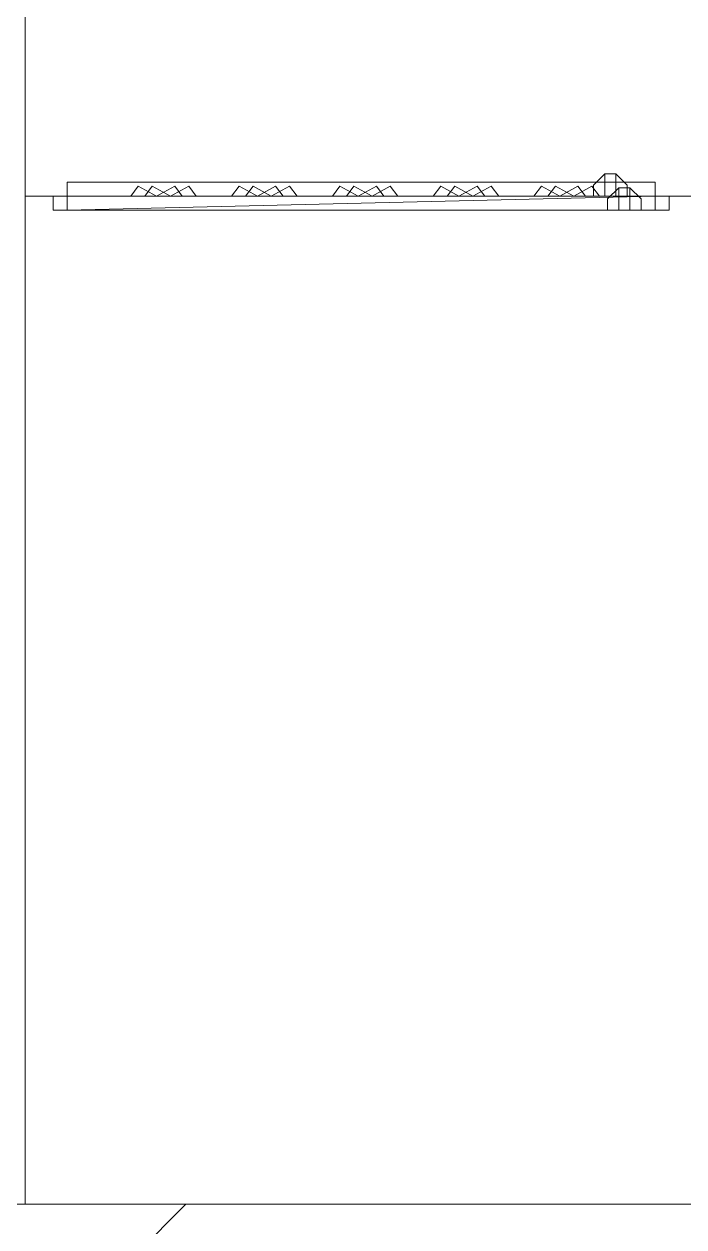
# Model space of a CAD drawing. Header units: inches. Extents: x 1913 to 24953, y -2945 to 1064.
# Drawn here: x 22797.7 to 22809.49, y -49.36 to -27.88 of the extents above; entities that cross this region are included whole.
import ezdxf

# ---------------------------------------------------------------- set-up
doc = ezdxf.new("R2010")
doc.units = ezdxf.units.IN
doc.header["$MEASUREMENT"] = 0
for name, color, linetype, lineweight in [('A-WALL', 113, 'Continuous', 13), ('A-WALL-PATT', 111, 'Continuous', 50), ('G-IMPT', 8, 'Continuous', 9), ('Q-SPCQ', 91, 'Continuous', 9)]:
    doc.layers.add(name, color=color, linetype=linetype, lineweight=lineweight)

# ---------------------------------------------------------------- blocks, each defined once
blk = doc.blocks.new('Locker_Block_-_small_296 - 12ZLKR06_dwg-421959-FloorPlan')
at = {"layer": 'G-IMPT'}
for p, q in [((0, 36), (18, 36)), ((0, 36), (0, 24)), ((18, 36), (0, 36)), ((0, 36), (0, 24)), ((0, 24), (0, 36)), ((0, 36), (0, 36)), ((0, 36), (0, 24)), ((18, 36), (0, 36)), ((18, 36), (0, 36)), ((0, 36), (0, 36)), ((18, 36), (18, 24)), ((18, 36), (18, 24)), ((18, 36), (18, 36)), ((18, 36), (18, 36)), ((18, 36), (18, 35.5)), ((18, 36), (18, 35.5)), ((17.75, 35.5), (18, 35.5)), ((17.75, 35.5), (17.75, 24.5)), ((17.75, 24.5), (17.75, 35.5)), ((17.75, 35.5), (18, 35.5)), ((17.75, 35.25), (17.75, 35.5)), ((17.75, 35.5), (17.75, 24.5)), ((17.75, 35.5), (17.75, 35.25)), ((17.75, 35.5), (17.75, 35.25)), ((17.75, 35.25), (17.75, 35.5)), ((17.75, 35.25), (17.75, 35.5)), ((17.75, 35.5), (17.75, 35.25)), ((17.75, 35.5), (17.75, 35.25)), ((17.75, 35.5), (17.75, 35.25)), ((17.75, 35.25), (17.75, 35.5)), ((17.75, 35.25), (17.75, 35.5)), ((17.75, 35.25), (17.75, 35.5)), ((17.75, 35.5), (17.75, 35.25)), ((17.75, 35.5), (17.75, 35.25)), ((17.75, 35.25), (17.75, 35.5)), ((17.75, 35.5), (17.75, 24.5)), ((17.75, 35.5), (17.75, 24.5)), ((17.75, 35.5), (17.75, 24.5)), ((17.75, 35.5), (17.75, 35.25)), ((17.75, 35.5), (17.75, 35.25)), ((17.75, 35.5), (17.75, 24.5)), ((17.75, 24.5), (17.75, 35.5)), ((17.75, 35.5), (17.75, 24.5)), ((17.75, 24.5), (17.75, 35.5)), ((17.75, 24.5), (17.75, 35.5)), ((17.75, 24.5), (17.75, 35.5)), ((17.75, 35.5), (17.75, 35.25)), ((17.75, 35.5), (17.75, 35.25)), ((17.75, 35.5), (17.75, 24.5)), ((17.75, 35.5), (17.75, 24.5)), ((17.75, 35.25), (17.75, 35.5)), ((17.75, 35.5), (17.75, 35.5)), ((17.75, 35.5), (17.75, 35.25)), ((17.75, 35.5), (17.75, 35.25)), ((17.75, 35.5), (17.75, 35.5)), ((17.75, 35.5), (17.75, 35.25)), ((17.75, 35.25), (17.75, 35.5)), ((17.75, 35.5), (17.75, 35.5)), ((17.75, 35.5), (17.75, 35.25)), ((17.75, 35.25), (17.75, 35.5)), ((17.75, 35.25), (17.75, 35.5)), ((17.75, 35.5), (17.75, 35.5)), ((17.75, 35.25), (17.75, 35.5)), ((17.75, 35.25), (17.75, 35.5)), ((17.75, 35.5), (17.75, 35.5)), ((17.75, 35.5), (17.75, 35.5)), ((17.75, 35.5), (17.75, 35.25)), ((17.75, 35.25), (17.75, 35.5)), ((17.75, 35.5), (18, 35.5)), ((17.75, 35.5), (17.75, 35.5)), ((17.75, 35.5), (17.75, 35.5)), ((17.75, 35.5), (18, 35.5)), ((17.75, 35.5), (18, 35.5)), ((17.75, 35.5), (17.75, 35.5)), ((18, 35.5), (17.75, 35.5)), ((17.75, 35.5), (17.75, 35.5)), ((17.75, 35.5), (18, 35.5)), ((17.75, 35.5), (18, 35.5)), ((17.75, 35.5), (18, 35.5)), ((17.75, 35.5), (17.75, 35.5)), ((17.75, 35.5), (18, 35.5)), ((17.75, 35.5), (17.75, 35.5)), ((18, 35.5), (17.75, 35.5)), ((18, 35.5), (17.75, 35.5)), ((18, 35.5), (18, 24.5)), ((18, 35.5), (18, 24.5)), ((18, 35.5), (18, 35.5)), ((18, 35.5), (18, 35.5)), ((18, 35.5), (18, 35.5)), ((18, 35.5), (18, 35.5)), ((18, 35.5), (18, 35.5)), ((18, 35.5), (18, 35.5)), ((18, 35.5), (18, 35.5)), ((18, 35.5), (18, 24.5)), ((18, 35.5), (18, 24.5)), ((18, 35.5), (18, 35.5)), ((18, 35.5), (18, 24.5)), ((18, 35.5), (18, 24.5)), ((18, 35.5), (18, 35.5)), ((17.75, 24.75), (17.75, 35.25)), ((18, 35.25), (17.75, 35.25)), ((17.75, 24.75), (17.75, 35.25)), ((18, 35.25), (17.75, 35.25)), ((17.75, 24.75), (17.75, 35.25)), ((17.75, 35.25), (18, 35.25)), ((17.75, 35.25), (17.75, 24.75)), ((17.75, 35.25), (18, 35.25)), ((17.75, 24.75), (17.75, 35.25)), ((18, 35.25), (17.75, 35.25)), ((17.75, 24.75), (17.75, 35.25)), ((17.75, 35.25), (18, 35.25)), ((17.75, 35.25), (17.75, 24.75)), ((17.75, 35.25), (18, 35.25)), ((17.75, 35.25), (17.75, 24.75)), ((17.75, 35.25), (18, 35.25)), ((18, 35.25), (17.75, 35.25)), ((17.75, 24.75), (17.75, 35.25)), ((17.75, 24.75), (17.75, 35.25)), ((17.75, 35.25), (18, 35.25)), ((18, 35.25), (17.75, 35.25)), ((17.75, 35.25), (17.75, 24.75)), ((17.75, 35.25), (17.75, 24.75)), ((17.75, 35.25), (18, 35.25)), ((17.75, 24.75), (17.75, 35.25)), ((17.75, 35.25), (18, 35.25)), ((17.75, 35.25), (17.75, 24.75)), ((17.75, 35.25), (18, 24.75)), ((17.75, 35.25), (18, 24.75)), ((17.75, 35.25), (18, 35.25)), ((17.75, 24.75), (17.75, 35.25)), ((17.75, 24.75), (17.75, 35.25)), ((17.75, 24.75), (17.75, 35.25)), ((17.75, 24.75), (17.75, 35.25)), ((17.75, 24.75), (17.75, 35.25)), ((17.75, 24.75), (17.75, 35.25)), ((17.75, 24.75), (17.75, 35.25)), ((17.75, 35.25), (17.75, 24.75)), ((17.75, 35.25), (17.75, 24.75)), ((17.75, 24.75), (17.75, 35.25)), ((17.75, 35.25), (17.75, 24.75)), ((17.75, 35.25), (17.75, 24.75)), ((17.75, 24.75), (17.75, 35.25)), ((17.75, 24.75), (17.75, 35.25)), ((17.75, 35.25), (17.75, 24.75)), ((17.75, 35.25), (17.75, 35.25)), ((17.75, 35.25), (17.75, 35.25)), ((17.75, 35.25), (17.75, 35.25)), ((17.75, 35.25), (17.75, 35.25)), ((17.75, 35.25), (17.75, 35.25)), ((17.75, 35.25), (17.75, 35.25)), ((18, 35.25), (17.75, 35.25)), ((18, 35.25), (17.75, 35.25)), ((17.75, 35.25), (17.75, 35.25)), ((18, 35.25), (17.75, 35.25)), ((17.75, 35.25), (17.75, 35.25)), ((17.75, 35.25), (18, 35.25)), ((18, 35.25), (17.75, 35.25)), ((17.75, 35.25), (17.75, 35.25)), ((17.75, 35.25), (18, 35.25)), ((18, 35.25), (17.75, 35.25)), ((18, 35.25), (17.75, 35.25)), ((17.75, 35.25), (17.75, 35.25)), ((18, 35.25), (17.75, 35.25)), ((17.75, 35.25), (17.75, 35.25)), ((17.75, 35.25), (18, 35.25)), ((18, 35.25), (17.75, 35.25)), ((18, 35.25), (17.75, 35.25)), ((17.75, 35.25), (17.75, 35.25)), ((18.25, 35.25), (18, 35.25)), ((18, 35.25), (18, 24.75)), ((18, 24.75), (18, 35.25)), ((18, 24.75), (18, 35.25)), ((18, 24.75), (18, 35.25)), ((18, 24.75), (18, 35.25)), ((18, 24.75), (18, 35.25)), ((18, 24.75), (18, 35.25)), ((18, 24.75), (18, 35.25)), ((18, 24.75), (18, 35.25)), ((18, 35.25), (18, 24.75)), ((18, 24.75), (18, 35.25)), ((18, 35.25), (18, 24.75)), ((18, 24.75), (18, 35.25)), ((18, 24.75), (18, 35.25)), ((18, 24.75), (18, 35.25)), ((18, 35.25), (18, 35.25)), ((18, 35.25), (18, 35.25)), ((18, 35.25), (18, 35.25)), ((18, 35.25), (18, 35.25)), ((18, 35.25), (18, 35.25)), ((18, 35.25), (18, 35.25)), ((18, 35.25), (18, 24.75)), ((18, 35.25), (18, 35.25)), ((18, 24.75), (18, 35.25)), ((18, 24.75), (18, 35.25)), ((18, 24.75), (18, 35.25)), ((18, 35.25), (18, 35.25)), ((18, 35.25), (18, 24.75)), ((18, 35.25), (18, 35.25)), ((18, 24.75), (18, 35.25)), ((18, 24.75), (18, 35.25)), ((18, 24.75), (18, 35.25)), ((18, 35.25), (18, 35.25)), ((18, 24.75), (18, 35.25)), ((18, 24.75), (18, 35.25)), ((18, 35.25), (18, 35.25)), ((18, 24.75), (18, 35.25)), ((18, 24.75), (18, 35.25)), ((18, 35.25), (18, 35.25)), ((18.25, 24.75), (18.25, 35.25)), ((18, 33.656), (18, 34.116)), ((18, 33.656), (18, 34.116)), ((18, 34.116), (18.181, 33.982)), ((18, 34.116), (18.181, 33.982)), ((18, 33.656), (18, 34.116)), ((18.181, 33.982), (18, 34.116)), ((18, 34.116), (18.181, 33.982)), ((18, 34.116), (18, 33.656)), ((18.181, 33.982), (18, 34.116)), ((18.181, 33.982), (18, 34.116)), ((18, 33.656), (18, 34.116)), ((18, 34.116), (18, 33.656)), ((18, 33.656), (18, 34.116)), ((18.181, 33.982), (18, 34.116)), ((18, 34.116), (18.181, 33.982)), ((18, 34.116), (18, 33.656)), ((18.181, 33.982), (18, 34.116)), ((18.181, 33.982), (18, 34.116)), ((18, 34.116), (18, 34.116)), ((18, 34.116), (18.181, 33.982)), ((18, 34.116), (18, 34.116)), ((18.181, 33.982), (18, 34.116)), ((18, 34.116), (18.181, 33.982)), ((18, 34.116), (18, 34.116)), ((18.181, 33.982), (18, 34.116)), ((18.181, 33.982), (18, 34.116)), ((18.181, 33.982), (18, 34.116)), ((18, 34.116), (18, 34.116)), ((18, 33.656), (18.181, 33.982)), ((18, 33.656), (18.181, 33.982)), ((18, 33.656), (18.181, 33.982)), ((18.181, 33.982), (18, 33.656)), ((18.181, 33.982), (18, 33.656)), ((18.181, 33.982), (18, 33.656)), ((18, 33.656), (18.181, 33.982)), ((18.181, 33.982), (18, 33.656)), ((18.181, 33.982), (18.181, 33.982)), ((18.181, 33.982), (18.181, 33.982)), ((18.181, 33.982), (18.181, 33.982)), ((18.181, 33.982), (18.181, 33.982)), ((18.181, 33.982), (18.181, 33.982)), ((18.181, 33.982), (18.181, 33.982)), ((18.181, 33.982), (18.181, 33.982)), ((18.181, 33.982), (18.181, 33.982)), ((18, 33.407), (18, 33.866)), ((18, 33.866), (18.181, 33.732)), ((18, 33.866), (18.181, 33.732)), ((18, 33.866), (18, 33.407)), ((18, 33.407), (18, 33.866)), ((18.181, 33.732), (18, 33.866)), ((18, 33.866), (18.181, 33.732)), ((18, 33.866), (18, 33.407)), ((18.181, 33.732), (18, 33.866)), ((18.181, 33.732), (18, 33.866)), ((18, 33.866), (18, 33.866)), ((18, 33.866), (18.181, 33.732)), ((18, 33.866), (18, 33.866)), ((18.181, 33.732), (18, 33.866)), ((18, 33.407), (18.181, 33.732)), ((18.181, 33.732), (18, 33.407)), ((18, 33.407), (18.181, 33.732)), ((18.181, 33.732), (18, 33.407)), ((18.181, 33.732), (18.181, 33.732)), ((18.181, 33.732), (18.181, 33.732)), ((18.181, 33.732), (18.181, 33.732)), ((18.181, 33.732), (18.181, 33.732)), ((18, 33.196), (18, 33.656)), ((18, 33.196), (18, 33.656)), ((18, 33.656), (18, 33.196)), ((18, 33.196), (18, 33.656)), ((18, 33.656), (18, 33.196)), ((18, 33.656), (18, 33.196)), ((18, 33.656), (18, 33.196)), ((18, 33.656), (18, 33.196)), ((18.181, 33.331), (18, 33.656)), ((18.181, 33.331), (18, 33.656)), ((18, 33.656), (18.181, 33.331)), ((18, 33.656), (18.181, 33.331)), ((18, 33.656), (18.181, 33.331)), ((18, 33.656), (18.181, 33.331)), ((18, 33.656), (18.181, 33.331)), ((18, 33.656), (18.181, 33.331)), ((18, 33.656), (18, 33.656)), ((18, 33.656), (18, 33.656)), ((18, 33.656), (18, 33.656)), ((18, 33.656), (18, 33.656)), ((18, 33.407), (18, 32.946)), ((18, 32.946), (18, 33.407)), ((18, 33.407), (18, 32.946)), ((18, 32.946), (18, 33.407)), ((18, 33.407), (18.181, 33.082)), ((18.181, 33.082), (18, 33.407)), ((18, 33.407), (18.181, 33.082)), ((18, 33.407), (18.181, 33.082)), ((18, 33.407), (18, 33.407)), ((18, 33.407), (18, 33.407)), ((18, 33.196), (18.181, 33.331)), ((18, 33.196), (18.181, 33.331)), ((18, 33.196), (18.181, 33.331)), ((18.181, 33.331), (18, 33.196)), ((18, 33.196), (18.181, 33.331)), ((18.181, 33.331), (18, 33.196)), ((18, 33.196), (18.181, 33.331)), ((18.181, 33.331), (18, 33.196)), ((18.181, 33.331), (18, 33.196)), ((18.181, 33.331), (18, 33.196)), ((18, 33.196), (18.181, 33.331)), ((18.181, 33.331), (18, 33.196)), ((18, 33.196), (18.181, 33.331)), ((18.181, 33.331), (18, 33.196)), ((18.181, 33.331), (18, 33.196)), ((18.181, 33.331), (18, 33.196)), ((18.181, 33.331), (18.181, 33.331)), ((18.181, 33.331), (18.181, 33.331)), ((18.181, 33.331), (18.181, 33.331)), ((18.181, 33.331), (18.181, 33.331)), ((18.181, 33.331), (18.181, 33.331)), ((18.181, 33.331), (18.181, 33.331)), ((18.181, 33.331), (18.181, 33.331)), ((18.181, 33.331), (18.181, 33.331)), ((18, 33.196), (18, 33.196)), ((18, 33.196), (18, 33.196)), ((18, 33.196), (18, 33.196)), ((18, 33.196), (18, 33.196)), ((18, 32.946), (18.181, 33.082)), ((18.181, 33.082), (18, 32.946)), ((18, 32.946), (18.181, 33.082)), ((18, 32.946), (18.181, 33.082)), ((18, 32.946), (18.181, 33.082)), ((18.181, 33.082), (18, 32.946)), ((18.181, 33.082), (18, 32.946)), ((18.181, 33.082), (18, 32.946)), ((18.181, 33.082), (18.181, 33.082)), ((18.181, 33.082), (18.181, 33.082)), ((18.181, 33.082), (18.181, 33.082)), ((18.181, 33.082), (18.181, 33.082)), ((18, 32.946), (18, 32.946)), ((18, 32.946), (18, 32.946)), ((18, 31.856), (18, 32.316)), ((18, 31.856), (18, 32.316)), ((18, 32.316), (18.181, 32.182)), ((18, 32.316), (18.181, 32.182)), ((18, 32.316), (18.181, 32.182)), ((18, 32.316), (18, 31.856)), ((18.181, 32.182), (18, 32.316)), ((18, 32.316), (18, 31.856)), ((18, 32.316), (18.181, 32.182)), ((18, 32.316), (18, 31.856)), ((18, 32.316), (18.181, 32.182)), ((18, 32.316), (18, 31.856)), ((18, 32.316), (18.181, 32.182)), ((18, 32.316), (18, 31.856)), ((18.181, 32.182), (18, 32.316)), ((18, 32.316), (18, 31.856)), ((18, 32.316), (18.181, 32.182)), ((18, 32.316), (18, 32.316)), ((18.181, 32.182), (18, 32.316)), ((18, 32.316), (18.181, 32.182)), ((18, 32.316), (18, 32.316)), ((18.181, 32.182), (18, 32.316)), ((18, 32.316), (18.181, 32.182)), ((18, 32.316), (18, 32.316)), ((18.181, 32.182), (18, 32.316)), ((18.181, 32.182), (18, 32.316)), ((18.181, 32.182), (18, 32.316)), ((18, 32.316), (18, 32.316)), ((18, 31.856), (18.181, 32.182)), ((18, 31.856), (18.181, 32.182)), ((18.181, 32.182), (18, 31.856)), ((18.181, 32.182), (18, 31.856)), ((18.181, 32.182), (18, 31.856)), ((18.181, 32.182), (18, 31.856)), ((18.181, 32.182), (18, 31.856)), ((18.181, 32.182), (18, 31.856)), ((18, 32.066), (18, 31.607)), ((18, 32.066), (18.181, 31.932)), ((18, 31.607), (18, 32.066)), ((18.181, 31.932), (18, 32.066)), ((18, 32.066), (18.181, 31.932)), ((18, 32.066), (18, 31.607)), ((18.181, 31.932), (18, 32.066)), ((18, 32.066), (18, 31.607)), ((18, 32.066), (18, 32.066)), ((18, 32.066), (18.181, 31.932)), ((18, 32.066), (18.181, 31.932)), ((18, 32.066), (18, 32.066)), ((18, 32.066), (18.181, 31.932)), ((18, 32.066), (18.181, 31.932)), ((18.181, 32.182), (18.181, 32.182)), ((18.181, 32.182), (18.181, 32.182)), ((18.181, 32.182), (18.181, 32.182)), ((18.181, 32.182), (18.181, 32.182)), ((18.181, 32.182), (18.181, 32.182)), ((18.181, 32.182), (18.181, 32.182)), ((18.181, 32.182), (18.181, 32.182)), ((18.181, 32.182), (18.181, 32.182)), ((18, 31.607), (18.181, 31.932)), ((18, 31.607), (18.181, 31.932)), ((18.181, 31.932), (18, 31.607)), ((18.181, 31.932), (18, 31.607)), ((18, 31.396), (18, 31.856)), ((18, 31.396), (18, 31.856)), ((18, 31.396), (18, 31.856)), ((18, 31.856), (18, 31.396)), ((18, 31.396), (18, 31.856)), ((18, 31.396), (18, 31.856)), ((18, 31.396), (18, 31.856)), ((18, 31.856), (18, 31.396)), ((18.181, 31.531), (18, 31.856)), ((18, 31.856), (18.181, 31.531)), ((18, 31.856), (18.181, 31.531)), ((18.181, 31.531), (18, 31.856)), ((18, 31.856), (18.181, 31.531)), ((18.181, 31.531), (18, 31.856)), ((18.181, 31.531), (18, 31.856)), ((18, 31.856), (18.181, 31.531)), ((18, 31.856), (18, 31.856)), ((18, 31.856), (18, 31.856)), ((18, 31.856), (18, 31.856)), ((18, 31.856), (18, 31.856)), ((18.181, 31.932), (18.181, 31.932)), ((18.181, 31.932), (18.181, 31.932)), ((18.181, 31.932), (18.181, 31.932)), ((18.181, 31.932), (18.181, 31.932)), ((18, 31.607), (18, 31.146)), ((18, 31.607), (18, 31.146)), ((18, 31.146), (18, 31.607)), ((18, 31.146), (18, 31.607)), ((18, 31.607), (18.181, 31.282)), ((18, 31.607), (18.181, 31.282)), ((18.181, 31.282), (18, 31.607)), ((18.181, 31.282), (18, 31.607)), ((18, 31.607), (18, 31.607)), ((18, 31.607), (18, 31.607)), ((18, 31.396), (18.181, 31.531)), ((18, 31.396), (18.181, 31.531)), ((18, 31.396), (18.181, 31.531)), ((18.181, 31.531), (18, 31.396)), ((18, 31.396), (18.181, 31.531)), ((18, 31.396), (18.181, 31.531)), ((18, 31.396), (18.181, 31.531)), ((18.181, 31.531), (18, 31.396)), ((18, 31.396), (18.181, 31.531)), ((18.181, 31.531), (18, 31.396)), ((18.181, 31.531), (18, 31.396)), ((18.181, 31.531), (18, 31.396)), ((18, 31.396), (18.181, 31.531)), ((18.181, 31.531), (18, 31.396)), ((18.181, 31.531), (18, 31.396)), ((18.181, 31.531), (18, 31.396)), ((18, 31.396), (18, 31.396)), ((18, 31.396), (18, 31.396)), ((18, 31.396), (18, 31.396)), ((18, 31.396), (18, 31.396)), ((18.181, 31.531), (18.181, 31.531)), ((18.181, 31.531), (18.181, 31.531)), ((18.181, 31.531), (18.181, 31.531)), ((18.181, 31.531), (18.181, 31.531)), ((18.181, 31.531), (18.181, 31.531)), ((18.181, 31.531), (18.181, 31.531)), ((18.181, 31.531), (18.181, 31.531)), ((18.181, 31.531), (18.181, 31.531)), ((18, 31.146), (18.181, 31.282)), ((18, 31.146), (18.181, 31.282)), ((18, 31.146), (18.181, 31.282)), ((18, 31.146), (18.181, 31.282)), ((18.181, 31.282), (18, 31.146)), ((18.181, 31.282), (18, 31.146)), ((18.181, 31.282), (18, 31.146)), ((18.181, 31.282), (18, 31.146)), ((18, 31.146), (18, 31.146)), ((18, 31.146), (18, 31.146)), ((18.181, 31.282), (18.181, 31.282)), ((18.181, 31.282), (18.181, 31.282)), ((18.181, 31.282), (18.181, 31.282)), ((18.181, 31.282), (18.181, 31.282)), ((18, 30.056), (18, 30.516)), ((18, 30.056), (18, 30.516)), ((18, 30.516), (18.181, 30.382)), ((18, 30.516), (18.181, 30.382)), ((18, 30.056), (18, 30.516)), ((18, 30.516), (18.181, 30.382)), ((18, 30.056), (18, 30.516)), ((18.181, 30.382), (18, 30.516)), ((18, 30.056), (18, 30.516)), ((18, 30.056), (18, 30.516)), ((18, 30.516), (18.181, 30.382)), ((18.181, 30.382), (18, 30.516)), ((18, 30.056), (18, 30.516)), ((18, 30.516), (18.181, 30.382)), ((18, 30.516), (18, 30.056)), ((18.181, 30.382), (18, 30.516)), ((18.181, 30.382), (18, 30.516)), ((18.181, 30.382), (18, 30.516)), ((18, 30.516), (18, 30.516)), ((18.181, 30.382), (18, 30.516)), ((18.181, 30.382), (18, 30.516)), ((18, 30.516), (18, 30.516)), ((18, 30.516), (18.181, 30.382)), ((18, 30.516), (18, 30.516)), ((18.181, 30.382), (18, 30.516)), ((18.181, 30.382), (18, 30.516)), ((18.181, 30.382), (18, 30.516)), ((18, 30.516), (18, 30.516)), ((18, 30.056), (18.181, 30.382)), ((18, 30.056), (18.181, 30.382)), ((18, 30.056), (18.181, 30.382)), ((18, 30.056), (18.181, 30.382)), ((18, 30.056), (18.181, 30.382)), ((18, 30.056), (18.181, 30.382)), ((18, 30.056), (18.181, 30.382)), ((18.181, 30.382), (18, 30.056)), ((18.181, 30.382), (18.181, 30.382)), ((18.181, 30.382), (18.181, 30.382)), ((18.181, 30.382), (18.181, 30.382)), ((18.181, 30.382), (18.181, 30.382)), ((18.181, 30.382), (18.181, 30.382)), ((18.181, 30.382), (18.181, 30.382)), ((18.181, 30.382), (18.181, 30.382)), ((18.181, 30.382), (18.181, 30.382)), ((18, 29.807), (18, 30.266)), ((18, 29.807), (18, 30.266)), ((18, 30.266), (18.181, 30.132)), ((18, 30.266), (18.181, 30.132)), ((18, 30.266), (18.181, 30.132)), ((18, 30.266), (18, 29.807)), ((18, 29.807), (18, 30.266)), ((18, 30.266), (18.181, 30.132)), ((18, 30.266), (18.181, 30.132)), ((18, 30.266), (18, 30.266)), ((18.181, 30.132), (18, 30.266)), ((18.181, 30.132), (18, 30.266)), ((18.181, 30.132), (18, 30.266)), ((18, 30.266), (18, 30.266)), ((18, 29.807), (18.181, 30.132)), ((18, 29.807), (18.181, 30.132)), ((18, 29.807), (18.181, 30.132)), ((18.181, 30.132), (18, 29.807)), ((18.181, 30.132), (18.181, 30.132)), ((18.181, 30.132), (18.181, 30.132)), ((18.181, 30.132), (18.181, 30.132)), ((18.181, 30.132), (18.181, 30.132)), ((18, 29.596), (18, 30.056)), ((18, 29.596), (18, 30.056)), ((18, 30.056), (18, 29.596)), ((18, 29.596), (18, 30.056)), ((18, 29.596), (18, 30.056)), ((18, 29.596), (18, 30.056)), ((18, 30.056), (18, 29.596)), ((18, 29.596), (18, 30.056)), ((18.181, 29.731), (18, 30.056)), ((18, 30.056), (18.181, 29.731)), ((18, 30.056), (18.181, 29.731)), ((18.181, 29.731), (18, 30.056)), ((18.181, 29.731), (18, 30.056)), ((18.181, 29.731), (18, 30.056)), ((18, 30.056), (18.181, 29.731)), ((18.181, 29.731), (18, 30.056)), ((18, 30.056), (18, 30.056)), ((18, 30.056), (18, 30.056)), ((18, 30.056), (18, 30.056)), ((18, 30.056), (18, 30.056)), ((18, 29.807), (18, 29.346)), ((18, 29.346), (18, 29.807)), ((18, 29.346), (18, 29.807)), ((18, 29.346), (18, 29.807)), ((18, 29.807), (18.181, 29.482)), ((18.181, 29.482), (18, 29.807)), ((18.181, 29.482), (18, 29.807)), ((18.181, 29.482), (18, 29.807)), ((18, 29.807), (18, 29.807)), ((18, 29.807), (18, 29.807)), ((18, 29.596), (18.181, 29.731)), ((18, 29.596), (18.181, 29.731)), ((18.181, 29.731), (18, 29.596)), ((18, 29.596), (18.181, 29.731)), ((18, 29.596), (18.181, 29.731)), ((18, 29.596), (18.181, 29.731)), ((18.181, 29.731), (18, 29.596)), ((18, 29.596), (18.181, 29.731)), ((18, 29.596), (18.181, 29.731)), ((18.181, 29.731), (18, 29.596)), ((18, 29.596), (18.181, 29.731)), ((18, 29.596), (18.181, 29.731)), ((18, 29.596), (18.181, 29.731)), ((18.181, 29.731), (18, 29.596)), ((18, 29.596), (18.181, 29.731)), ((18.181, 29.731), (18, 29.596)), ((18.181, 29.731), (18.181, 29.731)), ((18.181, 29.731), (18.181, 29.731)), ((18.181, 29.731), (18.181, 29.731)), ((18.181, 29.731), (18.181, 29.731)), ((18.181, 29.731), (18.181, 29.731)), ((18.181, 29.731), (18.181, 29.731)), ((18.181, 29.731), (18.181, 29.731)), ((18.181, 29.731), (18.181, 29.731)), ((18, 29.596), (18, 29.596)), ((18, 29.596), (18, 29.596)), ((18, 29.596), (18, 29.596)), ((18, 29.596), (18, 29.596)), ((18.181, 29.482), (18, 29.346)), ((18, 29.346), (18.181, 29.482)), ((18.181, 29.482), (18, 29.346)), ((18, 29.346), (18.181, 29.482)), ((18.181, 29.482), (18, 29.346)), ((18.181, 29.482), (18, 29.346)), ((18, 29.346), (18.181, 29.482)), ((18, 29.346), (18.181, 29.482)), ((18.181, 29.482), (18.181, 29.482)), ((18.181, 29.482), (18.181, 29.482)), ((18.181, 29.482), (18.181, 29.482)), ((18.181, 29.482), (18.181, 29.482)), ((18, 29.346), (18, 29.346)), ((18, 29.346), (18, 29.346)), ((18, 28.256), (18, 28.716)), ((18, 28.256), (18, 28.716)), ((18, 28.716), (18.181, 28.582)), ((18, 28.716), (18.181, 28.582)), ((18, 28.716), (18, 28.256)), ((18, 28.716), (18.181, 28.582)), ((18, 28.256), (18, 28.716)), ((18, 28.716), (18.181, 28.582)), ((18, 28.716), (18, 28.256)), ((18, 28.716), (18.181, 28.582)), ((18, 28.256), (18, 28.716)), ((18, 28.716), (18.181, 28.582)), ((18, 28.716), (18.181, 28.582)), ((18, 28.716), (18, 28.256)), ((18, 28.256), (18, 28.716)), ((18, 28.716), (18.181, 28.582)), ((18, 28.716), (18.181, 28.582)), ((18, 28.716), (18, 28.716)), ((18.181, 28.582), (18, 28.716)), ((18.181, 28.582), (18, 28.716)), ((18.181, 28.582), (18, 28.716)), ((18, 28.716), (18, 28.716)), ((18, 28.716), (18.181, 28.582)), ((18, 28.716), (18, 28.716)), ((18, 28.716), (18.181, 28.582)), ((18.181, 28.582), (18, 28.716)), ((18.181, 28.582), (18, 28.716)), ((18, 28.716), (18, 28.716)), ((18, 28.256), (18.181, 28.582)), ((18, 28.256), (18.181, 28.582)), ((18, 28.256), (18.181, 28.582)), ((18, 28.256), (18.181, 28.582)), ((18, 28.256), (18.181, 28.582)), ((18, 28.256), (18.181, 28.582)), ((18, 28.256), (18.181, 28.582)), ((18.181, 28.582), (18, 28.256)), ((18.181, 28.582), (18.181, 28.582)), ((18.181, 28.582), (18.181, 28.582)), ((18.181, 28.582), (18.181, 28.582)), ((18.181, 28.582), (18.181, 28.582)), ((18.181, 28.582), (18.181, 28.582)), ((18.181, 28.582), (18.181, 28.582)), ((18.181, 28.582), (18.181, 28.582)), ((18.181, 28.582), (18.181, 28.582)), ((18, 28.466), (18, 28.007)), ((18, 28.466), (18.181, 28.332)), ((18, 28.007), (18, 28.466)), ((18.181, 28.332), (18, 28.466)), ((18, 28.466), (18, 28.007)), ((18, 28.466), (18.181, 28.332)), ((18, 28.466), (18.181, 28.332)), ((18, 28.466), (18, 28.007)), ((18.181, 28.332), (18, 28.466)), ((18.181, 28.332), (18, 28.466)), ((18, 28.466), (18, 28.466)), ((18.181, 28.332), (18, 28.466)), ((18.181, 28.332), (18, 28.466)), ((18, 28.466), (18, 28.466)), ((18, 28.007), (18.181, 28.332)), ((18, 28.007), (18.181, 28.332)), ((18, 28.007), (18.181, 28.332)), ((18.181, 28.332), (18, 28.007)), ((18, 27.796), (18, 28.256)), ((18, 27.796), (18, 28.256)), ((18, 27.796), (18, 28.256)), ((18, 27.796), (18, 28.256)), ((18, 27.796), (18, 28.256)), ((18, 27.796), (18, 28.256)), ((18, 27.796), (18, 28.256)), ((18, 28.256), (18, 27.796)), ((18, 28.256), (18.181, 27.931)), ((18, 28.256), (18.181, 27.931)), ((18.181, 27.931), (18, 28.256)), ((18.181, 27.931), (18, 28.256)), ((18, 28.256), (18.181, 27.931)), ((18.181, 27.931), (18, 28.256)), ((18, 28.256), (18.181, 27.931)), ((18.181, 27.931), (18, 28.256)), ((18, 28.256), (18, 28.256)), ((18, 28.256), (18, 28.256)), ((18, 28.256), (18, 28.256)), ((18, 28.256), (18, 28.256)), ((18.181, 28.332), (18.181, 28.332)), ((18.181, 28.332), (18.181, 28.332)), ((18.181, 28.332), (18.181, 28.332)), ((18.181, 28.332), (18.181, 28.332)), ((18, 27.546), (18, 28.007)), ((18, 28.007), (18, 27.546)), ((18, 27.546), (18, 28.007)), ((18, 27.546), (18, 28.007)), ((18.181, 27.682), (18, 28.007)), ((18, 28.007), (18.181, 27.682)), ((18.181, 27.682), (18, 28.007)), ((18.181, 27.682), (18, 28.007)), ((18, 28.007), (18, 28.007)), ((18, 28.007), (18, 28.007)), ((18, 27.796), (18.181, 27.931)), ((18, 27.796), (18.181, 27.931)), ((18, 27.796), (18.181, 27.931)), ((18.181, 27.931), (18, 27.796)), ((18, 27.796), (18.181, 27.931)), ((18.181, 27.931), (18, 27.796)), ((18, 27.796), (18.181, 27.931)), ((18.181, 27.931), (18, 27.796)), ((18, 27.796), (18.181, 27.931)), ((18, 27.796), (18.181, 27.931)), ((18, 27.796), (18.181, 27.931)), ((18, 27.796), (18.181, 27.931)), ((18.181, 27.931), (18, 27.796)), ((18.181, 27.931), (18, 27.796)), ((18, 27.796), (18.181, 27.931)), ((18.181, 27.931), (18, 27.796)), ((18.181, 27.931), (18.181, 27.931)), ((18.181, 27.931), (18.181, 27.931)), ((18.181, 27.931), (18.181, 27.931)), ((18.181, 27.931), (18.181, 27.931)), ((18.181, 27.931), (18.181, 27.931)), ((18.181, 27.931), (18.181, 27.931)), ((18.181, 27.931), (18.181, 27.931)), ((18.181, 27.931), (18.181, 27.931)), ((18, 27.796), (18, 27.796)), ((18, 27.796), (18, 27.796)), ((18, 27.796), (18, 27.796)), ((18, 27.796), (18, 27.796)), ((18, 27.546), (18.181, 27.682)), ((18, 27.546), (18.181, 27.682)), ((18, 27.546), (18.181, 27.682)), ((18.181, 27.682), (18, 27.546)), ((18.181, 27.682), (18, 27.546)), ((18.181, 27.682), (18, 27.546)), ((18, 27.546), (18.181, 27.682)), ((18.181, 27.682), (18, 27.546)), ((18, 27.546), (18, 27.546)), ((18, 27.546), (18, 27.546)), ((18.181, 27.682), (18.181, 27.682)), ((18.181, 27.682), (18.181, 27.682)), ((18.181, 27.682), (18.181, 27.682)), ((18.181, 27.682), (18.181, 27.682)), ((18, 26.916), (18, 26.456)), ((18, 26.916), (18.181, 26.782)), ((18, 26.916), (18, 26.456)), ((18, 26.916), (18.181, 26.782)), ((18, 26.456), (18, 26.916)), ((18, 26.916), (18.181, 26.782)), ((18, 26.456), (18, 26.916)), ((18.181, 26.782), (18, 26.916)), ((18, 26.456), (18, 26.916)), ((18, 26.456), (18, 26.916)), ((18, 26.916), (18.181, 26.782)), ((18.181, 26.782), (18, 26.916)), ((18, 26.916), (18.181, 26.782)), ((18, 26.916), (18, 26.456)), ((18, 26.456), (18, 26.916)), ((18.181, 26.782), (18, 26.916)), ((18.181, 26.782), (18, 26.916)), ((18.181, 26.782), (18, 26.916)), ((18, 26.916), (18, 26.916)), ((18, 26.916), (18.181, 26.782)), ((18, 26.916), (18, 26.916)), ((18.181, 26.782), (18, 26.916)), ((18, 26.916), (18.181, 26.782)), ((18, 26.916), (18, 26.916)), ((18.181, 26.782), (18, 26.916)), ((18.181, 26.782), (18, 26.916)), ((18.181, 26.782), (18, 26.916)), ((18, 26.916), (18, 26.916)), ((18, 26.456), (18.181, 26.782)), ((18, 26.456), (18.181, 26.782)), ((18, 26.456), (18.181, 26.782)), ((18, 26.456), (18.181, 26.782)), ((18, 26.456), (18.181, 26.782)), ((18, 26.456), (18.181, 26.782)), ((18.181, 26.782), (18, 26.456)), ((18, 26.456), (18.181, 26.782)), ((18, 26.207), (18, 26.666)), ((18, 26.666), (18.181, 26.532)), ((18, 26.207), (18, 26.666)), ((18.181, 26.532), (18, 26.666)), ((18, 26.207), (18, 26.666)), ((18, 26.666), (18.181, 26.532)), ((18, 26.207), (18, 26.666)), ((18.181, 26.532), (18, 26.666)), ((18, 26.666), (18.181, 26.532)), ((18, 26.666), (18, 26.666)), ((18.181, 26.532), (18, 26.666)), ((18.181, 26.532), (18, 26.666)), ((18.181, 26.532), (18, 26.666)), ((18, 26.666), (18, 26.666)), ((18.181, 26.782), (18.181, 26.782)), ((18.181, 26.782), (18.181, 26.782)), ((18.181, 26.782), (18.181, 26.782)), ((18.181, 26.782), (18.181, 26.782)), ((18.181, 26.782), (18.181, 26.782)), ((18.181, 26.782), (18.181, 26.782)), ((18.181, 26.782), (18.181, 26.782)), ((18.181, 26.782), (18.181, 26.782)), ((18, 26.207), (18.181, 26.532)), ((18, 26.207), (18.181, 26.532)), ((18, 26.207), (18.181, 26.532)), ((18, 26.207), (18.181, 26.532)), ((18, 25.996), (18, 26.456)), ((18, 25.996), (18, 26.456)), ((18, 26.456), (18, 25.996)), ((18, 25.996), (18, 26.456)), ((18, 26.456), (18, 25.996)), ((18, 26.456), (18, 25.996)), ((18, 25.996), (18, 26.456)), ((18, 25.996), (18, 26.456)), ((18.181, 26.131), (18, 26.456)), ((18.181, 26.131), (18, 26.456)), ((18, 26.456), (18.181, 26.131)), ((18.181, 26.131), (18, 26.456)), ((18, 26.456), (18.181, 26.131)), ((18.181, 26.131), (18, 26.456)), ((18.181, 26.131), (18, 26.456)), ((18.181, 26.131), (18, 26.456)), ((18, 26.456), (18, 26.456)), ((18, 26.456), (18, 26.456)), ((18, 26.456), (18, 26.456)), ((18, 26.456), (18, 26.456)), ((18.181, 26.532), (18.181, 26.532)), ((18.181, 26.532), (18.181, 26.532)), ((18.181, 26.532), (18.181, 26.532)), ((18.181, 26.532), (18.181, 26.532)), ((18, 26.207), (18, 25.746)), ((18, 25.746), (18, 26.207)), ((18, 25.746), (18, 26.207)), ((18, 25.746), (18, 26.207)), ((18, 26.207), (18.181, 25.882)), ((18.181, 25.882), (18, 26.207)), ((18.181, 25.882), (18, 26.207)), ((18.181, 25.882), (18, 26.207)), ((18, 26.207), (18, 26.207)), ((18, 26.207), (18, 26.207)), ((18, 25.996), (18.181, 26.131)), ((18, 25.996), (18.181, 26.131)), ((18.181, 26.131), (18, 25.996)), ((18.181, 26.131), (18, 25.996)), ((18.181, 26.131), (18, 25.996)), ((18.181, 26.131), (18, 25.996)), ((18.181, 26.131), (18, 25.996)), ((18, 25.996), (18.181, 26.131)), ((18, 25.996), (18.181, 26.131)), ((18, 25.996), (18.181, 26.131)), ((18, 25.996), (18.181, 26.131)), ((18.181, 26.131), (18, 25.996)), ((18.181, 26.131), (18, 25.996)), ((18.181, 26.131), (18, 25.996)), ((18, 25.996), (18.181, 26.131)), ((18, 25.996), (18.181, 26.131)), ((18, 25.996), (18, 25.996)), ((18, 25.996), (18, 25.996)), ((18, 25.996), (18, 25.996)), ((18, 25.996), (18, 25.996)), ((18.181, 26.131), (18.181, 26.131)), ((18.181, 26.131), (18.181, 26.131)), ((18.181, 26.131), (18.181, 26.131)), ((18.181, 26.131), (18.181, 26.131)), ((18.181, 26.131), (18.181, 26.131)), ((18.181, 26.131), (18.181, 26.131)), ((18.181, 26.131), (18.181, 26.131)), ((18.181, 26.131), (18.181, 26.131)), ((18.181, 25.882), (18, 25.746)), ((18, 25.746), (18.181, 25.882)), ((18, 25.746), (18.181, 25.882)), ((18, 25.746), (18.181, 25.882)), ((18, 25.746), (18.181, 25.882)), ((18.181, 25.882), (18, 25.746)), ((18, 25.746), (18.181, 25.882)), ((18.181, 25.882), (18, 25.746)), ((18, 25.652), (18, 25.853)), ((18, 25.652), (18, 25.853)), ((18, 25.853), (18, 25.853)), ((18, 25.652), (18, 25.853)), ((18, 25.853), (18, 25.652)), ((18, 25.853), (18, 25.853)), ((18, 25.652), (18, 25.853)), ((18, 25.853), (18, 25.853)), ((18, 25.853), (18, 25.652)), ((18, 25.853), (18, 25.853)), ((18, 25.853), (18, 25.652)), ((18, 25.853), (18, 25.652)), ((18.2, 25.853), (18, 25.853)), ((18.2, 25.853), (18, 25.853)), ((18.2, 25.853), (18, 25.853)), ((18.2, 25.853), (18, 25.853)), ((18.2, 25.853), (18, 25.853)), ((18, 25.853), (18.2, 25.853)), ((18, 25.853), (18.2, 25.853)), ((18, 25.853), (18.2, 25.853)), ((18.181, 25.882), (18.181, 25.882)), ((18.181, 25.882), (18.181, 25.882)), ((18.181, 25.882), (18.181, 25.882)), ((18.181, 25.882), (18.181, 25.882)), ((18.402, 25.652), (18.2, 25.853)), ((18.2, 25.853), (18.402, 25.652)), ((18.2, 25.853), (18.402, 25.652)), ((18.2, 25.853), (18.402, 25.652)), ((18.402, 25.652), (18.2, 25.853)), ((18.2, 25.853), (18.402, 25.652)), ((18.402, 25.652), (18.2, 25.853)), ((18.2, 25.853), (18.402, 25.652)), ((18.2, 25.853), (18.2, 25.853)), ((18.2, 25.853), (18.2, 25.853)), ((18.2, 25.853), (18.2, 25.853)), ((18.2, 25.853), (18.2, 25.853)), ((17.75, 25.403), (17.75, 25.603)), ((17.75, 25.603), (17.75, 25.603)), ((17.75, 25.403), (17.75, 25.603)), ((17.75, 25.603), (17.75, 25.403)), ((17.75, 25.603), (17.75, 25.603)), ((17.75, 25.403), (17.75, 25.603)), ((17.951, 25.603), (17.75, 25.603)), ((17.75, 25.603), (17.951, 25.603)), ((17.75, 25.603), (17.951, 25.603)), ((17.951, 25.603), (17.75, 25.603)), ((18.152, 25.403), (17.951, 25.603)), ((18.152, 25.403), (17.951, 25.603)), ((18.152, 25.403), (17.951, 25.603)), ((18.152, 25.403), (17.951, 25.603)), ((17.951, 25.603), (17.951, 25.603)), ((17.951, 25.603), (17.951, 25.603)), ((18, 25.746), (18, 25.746)), ((18, 25.746), (18, 25.746)), ((18, 25.652), (18, 25.452)), ((18, 25.652), (18, 25.452)), ((18, 25.652), (18, 25.452)), ((18, 25.452), (18, 25.652)), ((18, 25.452), (18, 25.652)), ((18, 25.452), (18, 25.652)), ((18, 25.652), (18, 25.452)), ((18, 25.452), (18, 25.652)), ((18.402, 25.652), (18, 25.652)), ((18, 25.652), (18.402, 25.652)), ((18, 25.652), (18.402, 25.652)), ((18, 25.652), (18.402, 25.652)), ((18.402, 25.652), (18, 25.652)), ((18, 25.652), (18.402, 25.652)), ((18.402, 25.652), (18, 25.652)), ((18, 25.652), (18.402, 25.652)), ((18.402, 25.652), (18.402, 25.452)), ((18.402, 25.452), (18.402, 25.652)), ((18.402, 25.452), (18.402, 25.652)), ((18.402, 25.452), (18.402, 25.652)), ((18.402, 25.452), (18.402, 25.652)), ((18.402, 25.652), (18.402, 25.452)), ((18.402, 25.652), (18.402, 25.452)), ((18.402, 25.652), (18.402, 25.452)), ((18.402, 25.652), (18.402, 25.652)), ((18.402, 25.652), (18.402, 25.652)), ((18.402, 25.652), (18.402, 25.652)), ((18.402, 25.652), (18.402, 25.652)), ((17.75, 25.202), (17.75, 25.403)), ((17.75, 25.202), (17.75, 25.403)), ((17.75, 25.202), (17.75, 25.403)), ((17.75, 25.202), (17.75, 25.403)), ((18.152, 25.403), (17.75, 25.403)), ((18.152, 25.403), (17.75, 25.403)), ((18.152, 25.403), (17.75, 25.403)), ((18.152, 25.403), (17.75, 25.403)), ((18, 25.252), (18, 25.452)), ((18, 25.252), (18, 25.452)), ((18, 25.452), (18, 25.252)), ((18, 25.252), (18, 25.452)), ((18, 25.452), (18, 25.252)), ((18, 25.452), (18, 25.252)), ((18, 25.452), (18, 25.252)), ((18, 25.252), (18, 25.452)), ((18.402, 25.452), (18, 25.452)), ((18.402, 25.452), (18, 25.452)), ((18.402, 25.452), (18, 25.452)), ((18.402, 25.452), (18, 25.452)), ((18.402, 25.452), (18, 25.452)), ((18, 25.452), (18.402, 25.452)), ((18, 25.452), (18.402, 25.452)), ((18, 25.452), (18.402, 25.452)), ((18.152, 25.403), (18.152, 25.202)), ((18.152, 25.202), (18.152, 25.403)), ((18.152, 25.202), (18.152, 25.403)), ((18.152, 25.403), (18.152, 25.202)), ((18.152, 25.403), (18.152, 25.403)), ((18.152, 25.403), (18.152, 25.403)), ((18.402, 25.452), (18.2, 25.252)), ((18.2, 25.252), (18.402, 25.452)), ((18.402, 25.452), (18.2, 25.252)), ((18.2, 25.252), (18.402, 25.452)), ((18.402, 25.452), (18.2, 25.252)), ((18.402, 25.452), (18.2, 25.252)), ((18.2, 25.252), (18.402, 25.452)), ((18.402, 25.452), (18.2, 25.252)), ((18.402, 25.452), (18.402, 25.452)), ((18.402, 25.452), (18.402, 25.452)), ((18.402, 25.452), (18.402, 25.452)), ((18.402, 25.452), (18.402, 25.452)), ((17.75, 25.202), (17.75, 25.002)), ((17.75, 25.002), (17.75, 25.202)), ((17.75, 25.202), (17.75, 25.002)), ((17.75, 25.202), (17.75, 25.002)), ((18.152, 25.202), (17.75, 25.202)), ((18.152, 25.202), (17.75, 25.202)), ((18.152, 25.202), (17.75, 25.202)), ((17.75, 25.202), (18.152, 25.202)), ((17.951, 25.002), (18.152, 25.202)), ((17.951, 25.002), (18.152, 25.202)), ((18.152, 25.202), (17.951, 25.002)), ((18.152, 25.202), (17.951, 25.002)), ((18, 25.252), (18, 25.252)), ((18, 25.252), (18, 25.252)), ((18, 25.252), (18, 25.252)), ((18, 25.252), (18, 25.252)), ((18, 25.252), (18.2, 25.252)), ((18.2, 25.252), (18, 25.252)), ((18.2, 25.252), (18, 25.252)), ((18, 25.252), (18.2, 25.252)), ((18.2, 25.252), (18, 25.252)), ((18, 25.252), (18.2, 25.252)), ((18, 25.252), (18.2, 25.252)), ((18, 25.252), (18.2, 25.252)), ((18.152, 25.202), (18.152, 25.202)), ((18.152, 25.202), (18.152, 25.202)), ((18.2, 25.252), (18.2, 25.252)), ((18.2, 25.252), (18.2, 25.252)), ((18.2, 25.252), (18.2, 25.252)), ((18.2, 25.252), (18.2, 25.252)), ((17.75, 25.002), (17.75, 25.002)), ((17.75, 25.002), (17.75, 25.002)), ((17.951, 25.002), (17.75, 25.002)), ((17.951, 25.002), (17.75, 25.002)), ((17.951, 25.002), (17.75, 25.002)), ((17.75, 25.002), (17.951, 25.002)), ((17.951, 25.002), (17.951, 25.002)), ((17.951, 25.002), (17.951, 25.002)), ((17.75, 24.75), (18, 24.75)), ((17.75, 24.75), (18, 24.75)), ((18, 24.75), (17.75, 24.75)), ((17.75, 24.75), (18, 24.75)), ((17.75, 24.75), (18, 24.75)), ((18, 24.75), (17.75, 24.75)), ((17.75, 24.75), (18, 24.75)), ((17.75, 24.75), (18, 24.75)), ((18, 24.75), (17.75, 24.75)), ((18, 24.75), (17.75, 24.75)), ((17.75, 24.75), (18, 24.75)), ((18, 24.75), (17.75, 24.75)), ((18, 24.75), (17.75, 24.75)), ((17.75, 24.75), (18, 24.75)), ((17.75, 24.75), (17.75, 24.5)), ((17.75, 24.75), (17.75, 24.5)), ((17.75, 24.75), (17.75, 24.5)), ((17.75, 24.5), (17.75, 24.75)), ((17.75, 24.5), (17.75, 24.75)), ((17.75, 24.5), (17.75, 24.75)), ((17.75, 24.5), (17.75, 24.75)), ((17.75, 24.75), (17.75, 24.5)), ((17.75, 24.75), (17.75, 24.5)), ((17.75, 24.5), (17.75, 24.75)), ((17.75, 24.75), (17.75, 24.5)), ((17.75, 24.5), (17.75, 24.75)), ((17.75, 24.5), (17.75, 24.75)), ((17.75, 24.5), (17.75, 24.75)), ((17.75, 24.5), (17.75, 24.75)), ((17.75, 24.5), (17.75, 24.75)), ((17.75, 24.75), (17.75, 24.5)), ((17.75, 24.75), (17.75, 24.5)), ((17.75, 24.75), (17.75, 24.75)), ((17.75, 24.75), (17.75, 24.5)), ((17.75, 24.75), (17.75, 24.5)), ((17.75, 24.5), (17.75, 24.75)), ((17.75, 24.75), (17.75, 24.75)), ((17.75, 24.5), (17.75, 24.75)), ((17.75, 24.75), (17.75, 24.75)), ((17.75, 24.75), (17.75, 24.5)), ((17.75, 24.75), (17.75, 24.5)), ((17.75, 24.75), (17.75, 24.5)), ((17.75, 24.75), (17.75, 24.75)), ((17.75, 24.5), (17.75, 24.75)), ((17.75, 24.75), (17.75, 24.75)), ((17.75, 24.75), (17.75, 24.5)), ((17.75, 24.75), (17.75, 24.5)), ((17.75, 24.75), (17.75, 24.75)), ((17.75, 24.75), (17.75, 24.5)), ((17.75, 24.75), (17.75, 24.5)), ((18, 24.75), (17.75, 24.75)), ((17.75, 24.75), (17.75, 24.75)), ((17.75, 24.75), (18, 24.75)), ((18, 24.75), (17.75, 24.75)), ((17.75, 24.75), (17.75, 24.75)), ((17.75, 24.75), (18, 24.75)), ((18, 24.75), (17.75, 24.75)), ((18, 24.75), (17.75, 24.75)), ((17.75, 24.75), (17.75, 24.75)), ((18, 24.75), (17.75, 24.75)), ((18, 24.75), (17.75, 24.75)), ((17.75, 24.75), (17.75, 24.75)), ((18, 24.75), (17.75, 24.75)), ((18, 24.75), (17.75, 24.75)), ((17.75, 24.75), (17.75, 24.75)), ((18, 24.75), (17.75, 24.75)), ((18, 24.75), (17.75, 24.75)), ((17.75, 24.75), (17.75, 24.75)), ((18.25, 24.75), (18, 24.75)), ((18, 24.75), (18, 24.75)), ((18, 24.75), (18, 24.75)), ((18, 24.75), (18, 24.75)), ((18, 24.75), (18, 24.75)), ((18, 24.75), (18, 24.75)), ((18, 24.75), (18, 24.75)), ((18, 24.75), (18, 24.75)), ((18, 24.75), (18, 24.75)), ((18, 24.75), (18, 24.75)), ((18, 24.75), (18, 24.75)), ((18, 24.75), (18, 24.75)), ((18, 24.75), (18, 24.75)), ((18, 24.5), (17.75, 24.5)), ((17.75, 24.5), (18, 24.5)), ((17.75, 24.5), (17.75, 24.5)), ((17.75, 24.5), (17.75, 24.5)), ((17.75, 24.5), (17.75, 24.5)), ((17.75, 24.5), (17.75, 24.5)), ((17.75, 24.5), (17.75, 24.5)), ((17.75, 24.5), (17.75, 24.5)), ((17.75, 24.5), (17.75, 24.5)), ((17.75, 24.5), (17.75, 24.5)), ((17.75, 24.5), (18, 24.5)), ((18, 24.5), (17.75, 24.5)), ((17.75, 24.5), (18, 24.5)), ((17.75, 24.5), (17.75, 24.5)), ((18, 24.5), (17.75, 24.5)), ((17.75, 24.5), (18, 24.5)), ((17.75, 24.5), (17.75, 24.5)), ((18, 24.5), (17.75, 24.5)), ((17.75, 24.5), (18, 24.5)), ((17.75, 24.5), (17.75, 24.5)), ((17.75, 24.5), (17.75, 24.5)), ((17.75, 24.5), (18, 24.5)), ((17.75, 24.5), (18, 24.5)), ((17.75, 24.5), (18, 24.5)), ((18, 24.5), (18, 24.5)), ((18, 24.5), (18, 24.5)), ((18, 24.5), (18, 24.5)), ((18, 24.5), (18, 24.5)), ((18, 24.5), (18, 24.5)), ((18, 24.5), (18, 24.5)), ((18, 24.5), (18, 24.5)), ((18, 24.5), (18, 24.5)), ((18, 24.5), (18, 24)), ((18, 24.5), (18, 24.5)), ((18, 24.5), (18, 24))]:
    blk.add_line(p, q, dxfattribs=at)
blk = doc.blocks.new('Locker_Block_-_small_296 - Locker_Block_-_small_296-421965-FloorPlan')
blk.add_blockref('Locker_Block_-_small_296 - 12ZLKR06_dwg-421959-FloorPlan', (0, 0))

msp = doc.modelspace()

# ---------------------------------------------------------------- hatches: boundary and pattern name
at = {"layer": 'A-WALL-PATT', "lineweight": 0}
h = msp.add_hatch(dxfattribs=at)
h.set_pattern_fill('FP_2', color=256, style=0, pattern_type=2)
h.set_pattern_definition([(45, (23317.1235, 399.692), (-5.656854, 5.656854), [])])
h.paths.add_polyline_path([(22871.725, -48.956342), (22871.725, -58.956342), (22469.225, -58.956342), (22459.225, -58.956342), (22459.225, -48.956342)], flags=0)

# ---------------------------------------------------------------- linework, layer by layer
at = {"layer": 'A-WALL', "lineweight": 0}
for p, q in [((22797.725, -48.956342), (22797.725, -5.956342)), ((22871.725, -48.956342), (22459.225, -48.956342))]:
    msp.add_line(p, q, dxfattribs=at)

# ---------------------------------------------------------------- block references
at = {"layer": 'Q-SPCQ', "lineweight": 0, "rotation": 89.9999999999999}
msp.add_blockref('Locker_Block_-_small_296 - Locker_Block_-_small_296-421965-FloorPlan', (22833.725, -48.956342), dxfattribs=at)

doc.saveas('drawing.dxf')
